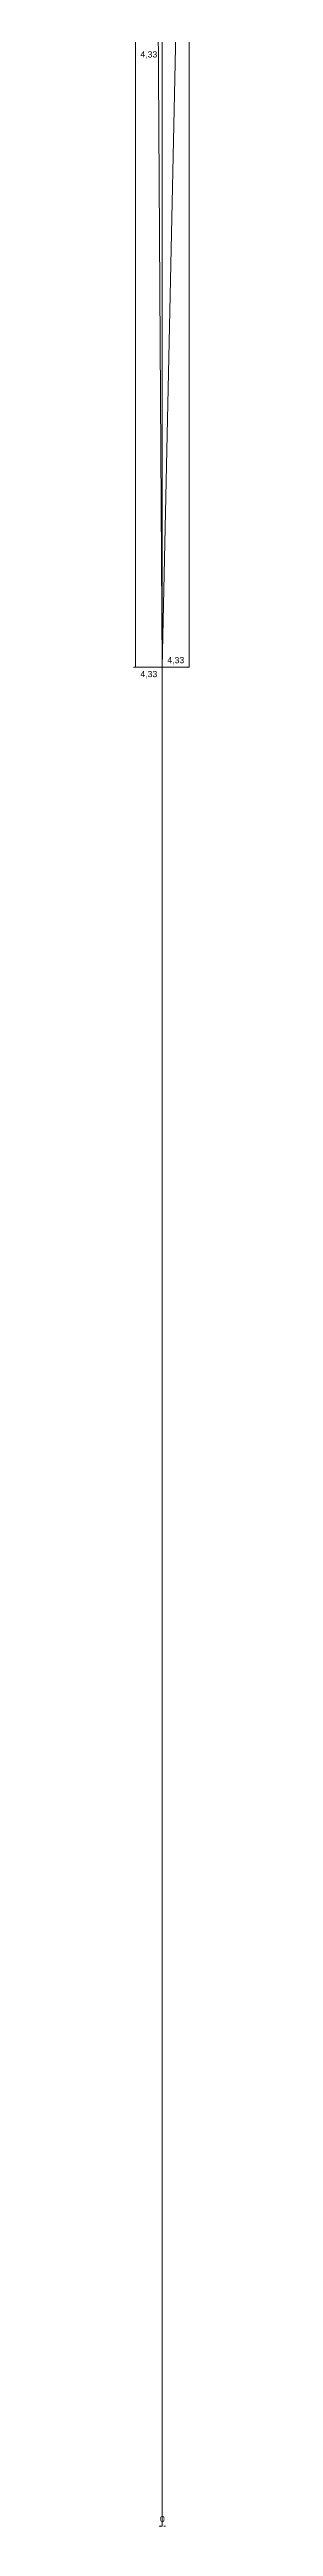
# Model space of a CAD drawing. Header units: millimetres. Extents: x -5 to 475, y -1700 to 400.
# Drawn here: x -4.6 to 4.3, y -1700 to -1300.3 of the extents above; entities that cross this region are included whole.
import ezdxf

# ---------------------------------------------------------------- set-up
doc = ezdxf.new("R2010")
doc.units = ezdxf.units.MM
for name, color, linetype, lineweight in [('ISO_DIM', 7, 'Continuous', 13), ('ISO_PIPE', 7, 'Continuous', 13), ('Line_3-DRDS-SS01-W60001_Page_0 _2_', 8, 'Continuous', 13)]:
    doc.layers.add(name, color=color, linetype=linetype, lineweight=lineweight)
doc.styles.add('Arial', font='arial.ttf', dxfattribs={"height": 1})

# ---------------------------------------------------------------- blocks, each defined once
blk = doc.blocks.new('Line_3-DRDS-SS01-W60001_Page_0__CLOSEDFILLED-9748119-Drafting_3-DRDS-SS01-W60001_0')
at = {"layer": 'ISO_DIM'}
blk.add_hatch(color=256, dxfattribs=at).paths.add_polyline_path([(-4.58, -1400.04), (-4.58, -1399.96), (-4.33, -1400)])
for p, q in [((-4.58, -1400.04), (-4.58, -1399.96)), ((-4.58, -1399.96), (-4.33, -1400)), ((-4.33, -1400), (-4.58, -1400.04))]:
    blk.add_line(p, q, dxfattribs=at)
blk = doc.blocks.new('Line_3-DRDS-SS01-W60001_Page_0__CLOSEDFILLED-9748121-Drafting_3-DRDS-SS01-W60001_0')
at = {"layer": 'ISO_DIM'}
blk.add_hatch(color=256, dxfattribs=at).paths.add_polyline_path([(4.08, -1400.04), (4.08, -1399.96), (4.33, -1400)])
for p, q in [((4.08, -1400.04), (4.08, -1399.96)), ((4.08, -1399.96), (4.33, -1400)), ((4.33, -1400), (4.08, -1400.04))]:
    blk.add_line(p, q, dxfattribs=at)
blk = doc.blocks.new('Line_3-DRDS-SS01-W60001_Page_0__CLOSEDFILLED-9748122-Drafting_3-DRDS-SS01-W60001_0')
at = {"layer": 'ISO_DIM'}
blk.add_hatch(color=256, dxfattribs=at).paths.add_polyline_path([(-0.25, -1700.04), (-0.25, -1699.96), (0, -1700)])
for p, q in [((-0.25, -1700.04), (-0.25, -1699.96)), ((-0.25, -1699.96), (0, -1700)), ((0, -1700), (-0.25, -1700.04))]:
    blk.add_line(p, q, dxfattribs=at)
blk = doc.blocks.new('Line_3-DRDS-SS01-W60001_Page_0__CLOSEDFILLED-9748124-Drafting_3-DRDS-SS01-W60001_0')
at = {"layer": 'ISO_DIM'}
blk.add_hatch(color=256, dxfattribs=at).paths.add_polyline_path([(-0.25, -1700.04), (-0.25, -1699.96), (0, -1700)])
for p, q in [((-0.25, -1700.04), (-0.25, -1699.96)), ((-0.25, -1699.96), (0, -1700)), ((0, -1700), (-0.25, -1700.04))]:
    blk.add_line(p, q, dxfattribs=at)
blk = doc.blocks.new('Line_3-DRDS-SS01-W60001_Page_0 _2_-9748089-Drafting_3-DRDS-SS01-W60001_0')
at = {"layer": 'ISO_DIM'}
blk.add_line((-4.33, -702.5), (-4.33, -1400), dxfattribs=at)
at = {"layer": 'ISO_DIM', "flags": 128}
for points in [[(0, -600), (0, -1700), (0, -300)], [(4.33, -1400), (4.33, -1197.5), (4.33, -1200)], [(4.08, -1400), (0.25, -1400), (-4.58, -1400)]]:
    blk.add_lwpolyline(points, dxfattribs=at)
for points in [[(-0.5, -1700), (-0.25, -1700)], [(0.5, -1700), (0.25, -1700)]]:
    blk.add_lwpolyline(points, close=True, dxfattribs=at)
at = {"layer": 'ISO_PIPE', "flags": 128}
for points in [[(0, -300), (0, -1700), (0, -600)], [(4.33, -1197.5), (0, -1400), (-4.33, -702.5)]]:
    blk.add_lwpolyline(points, dxfattribs=at)
for name in ['Line_3-DRDS-SS01-W60001_Page_0__CLOSEDFILLED-9748119-Drafting_3-DRDS-SS01-W60001_0', 'Line_3-DRDS-SS01-W60001_Page_0__CLOSEDFILLED-9748121-Drafting_3-DRDS-SS01-W60001_0', 'Line_3-DRDS-SS01-W60001_Page_0__CLOSEDFILLED-9748122-Drafting_3-DRDS-SS01-W60001_0', 'Line_3-DRDS-SS01-W60001_Page_0__CLOSEDFILLED-9748124-Drafting_3-DRDS-SS01-W60001_0']:
    blk.add_blockref(name, (0, 0))
at = {"layer": 'ISO_DIM', "char_height": 1, "attachment_point": 2, "line_spacing_factor": 0.941778, "style": 'Arial'}
for s, insert, width in [('4,33', (-2.17, -1300.59), 3.2567), ('4,33', (2.17, -1398.34), 3.2567), ('4,33', (-2.17, -1400.59), 3.2567), ('0', (0, -1698.34), 0.9305), ('0', (0, -1698.34), 0.9305)]:
    blk.add_mtext(s, dxfattribs=dict(at, insert=insert, width=width))

msp = doc.modelspace()

# ---------------------------------------------------------------- block references
at = {"layer": 'Line_3-DRDS-SS01-W60001_Page_0 _2_', "color": 7}
msp.add_blockref('Line_3-DRDS-SS01-W60001_Page_0 _2_-9748089-Drafting_3-DRDS-SS01-W60001_0', (0, 0), dxfattribs=at)

doc.saveas('drawing.dxf')
